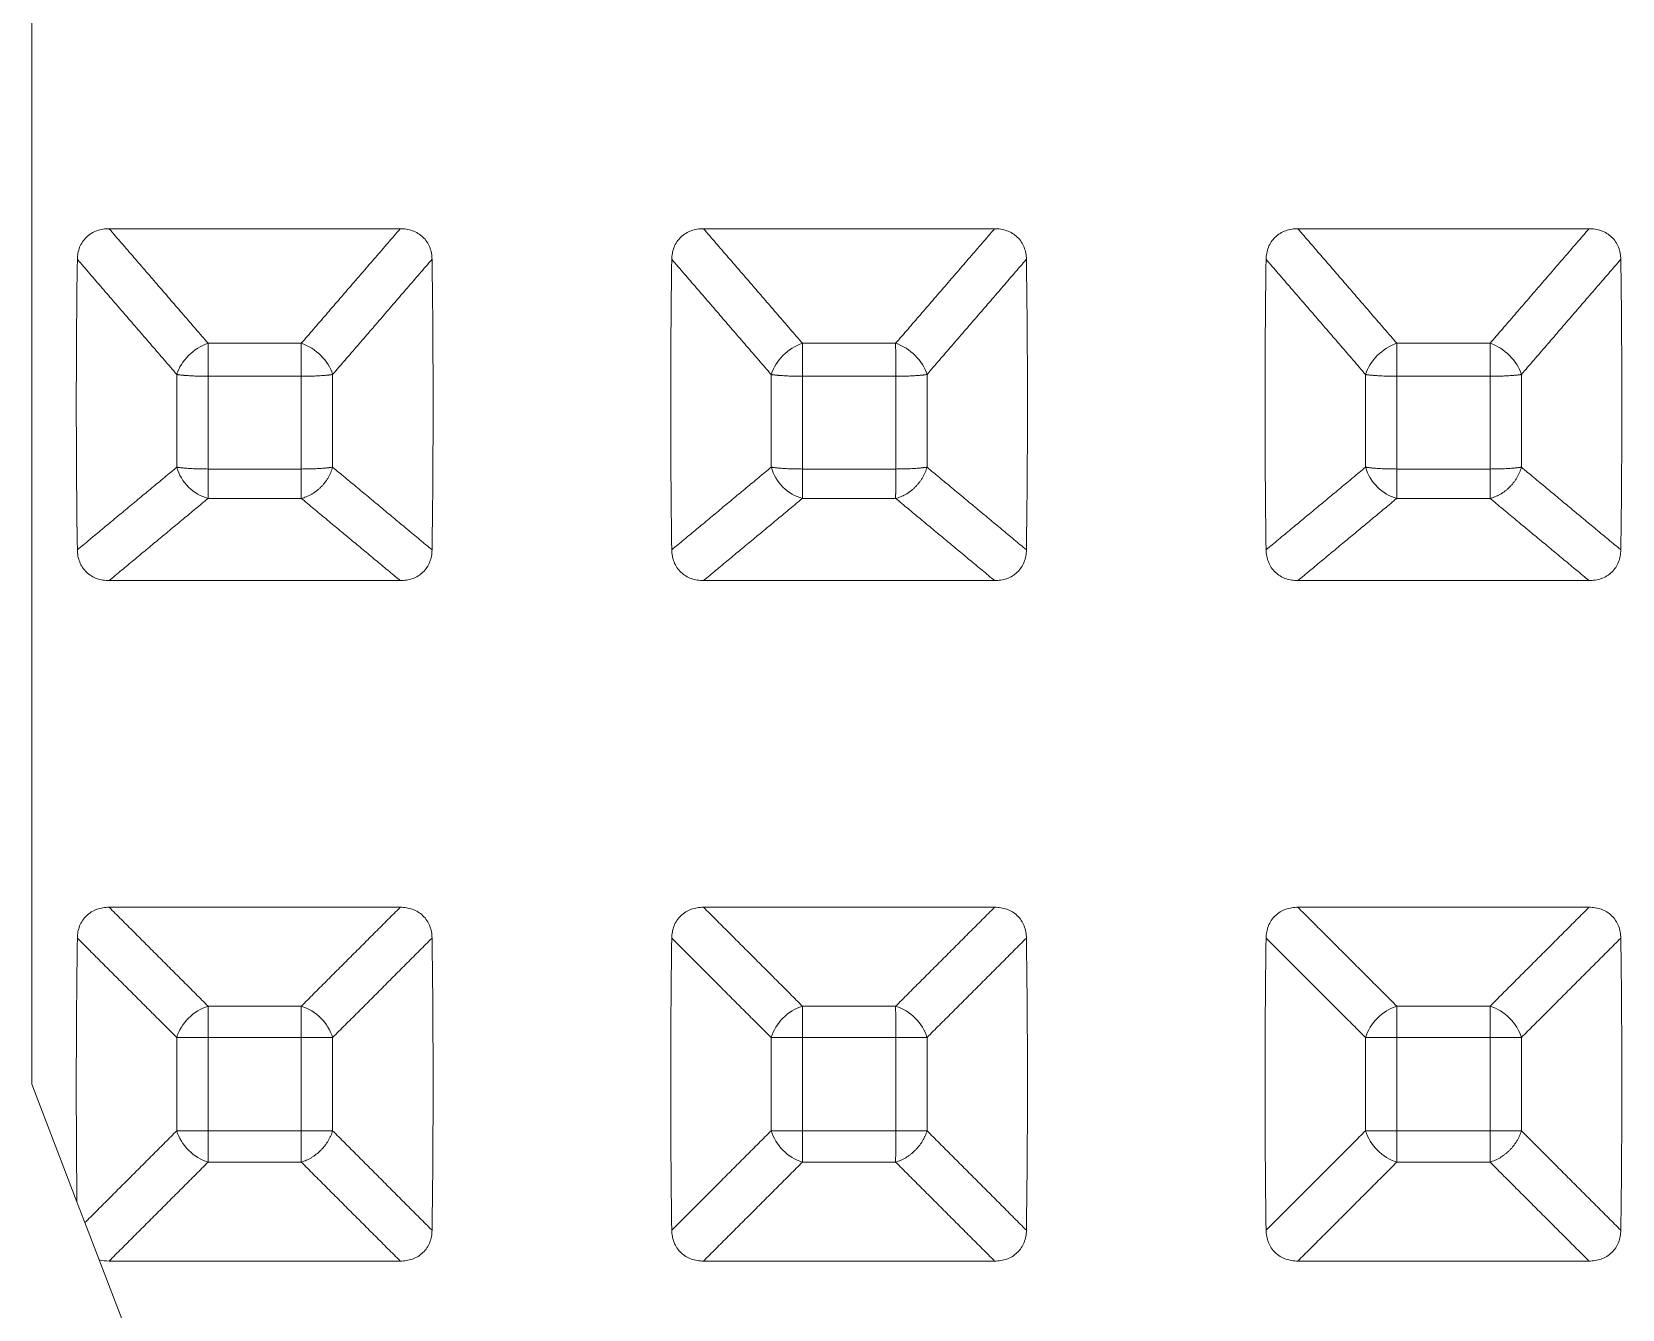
# Model space of a CAD drawing. Extents: x 2752 to 4118, y -1 to 999.
# Drawn here: x 3143.991 to 3148.272, y 524.707 to 528.144 of the extents above; entities that cross this region are included whole.
import ezdxf

# ---------------------------------------------------------------- set-up
doc = ezdxf.new("R2010")
doc.units = 0
doc.header["$LTSCALE"] = 10
doc.header["$MEASUREMENT"] = 0
doc.layers.add('1', color=7, linetype='CONTINUOUS')

msp = doc.modelspace()

# ---------------------------------------------------------------- linework, layer by layer
at = {"layer": '1', "color": 7, "linetype": 'Continuous', "lineweight": 13}
for p, q in [((3144.4655, 527.2172), (3144.7165, 527.2172)), ((3144.4655, 526.9676), (3144.4655, 527.2172)), ((3144.7165, 527.2172), (3144.7165, 526.9676)), ((3146.0655, 527.2172), (3146.3165, 527.2172)), ((3146.0655, 526.9676), (3146.0655, 527.2172)), ((3146.3165, 527.2172), (3146.3165, 526.9676)), ((3147.6655, 527.2172), (3147.9165, 527.2172)), ((3147.6655, 526.9676), (3147.6655, 527.2172)), ((3147.9165, 527.2172), (3147.9165, 526.9676)), ((3144.7165, 526.9676), (3144.4655, 526.9676)), ((3146.3165, 526.9676), (3146.0655, 526.9676)), ((3147.9165, 526.9676), (3147.6655, 526.9676)), ((3144.4655, 525.1867), (3144.4655, 525.4377)), ((3144.4655, 525.4377), (3144.7165, 525.4377)), ((3144.7165, 525.4377), (3144.7165, 525.1867)), ((3146.0655, 525.1867), (3146.0655, 525.4377)), ((3146.0655, 525.4377), (3146.3165, 525.4377)), ((3146.3165, 525.4377), (3146.3165, 525.1867)), ((3147.6655, 525.1867), (3147.6655, 525.4377)), ((3147.6655, 525.4377), (3147.9165, 525.4377)), ((3147.9165, 525.4377), (3147.9165, 525.1867)), ((3144.7165, 525.1867), (3144.4655, 525.1867)), ((3146.3165, 525.1867), (3146.0655, 525.1867)), ((3147.9165, 525.1867), (3147.6655, 525.1867))]:
    msp.add_line(p, q, dxfattribs=at)
at = {"layer": '1', "color": 7, "linetype": 'Continuous', "lineweight": 18}
for p, q in [((3143.991, 525.3122), (3144.1126, 524.9955)), ((3144.1341, 524.9395), (3144.1725, 524.8394)), ((3144.1725, 524.8394), (3144.5112, 523.9571))]:
    msp.add_line(p, q, dxfattribs=at)
for centre, major_axis, ratio, start_param, end_param in [((3144.4655, 527.2276), (-0.0757, -0.0654), 0.688039, 4.175529, 5.453311), ((3144.7165, 527.2276), (-0.0757, 0.0654), 0.688039, 3.971467, 5.249249), ((3146.0655, 527.2276), (-0.0757, -0.0654), 0.688039, 4.175529, 5.453311), ((3146.3165, 527.2276), (-0.0757, 0.0654), 0.688039, 3.971467, 5.249249), ((3147.6655, 527.2276), (-0.0757, -0.0654), 0.688039, 4.175529, 5.453311), ((3147.9165, 527.2276), (-0.0757, 0.0654), 0.688039, 3.971467, 5.249249), ((3144.4655, 526.978), (0.0639, -0.0769), 0.787194, 4.193638, 5.47142), ((3146.0655, 526.978), (0.0639, -0.0769), 0.787194, 4.193638, 5.47142), ((3147.6655, 526.978), (0.0639, -0.0769), 0.787194, 4.193638, 5.47142), ((3155.3018, 525.3122), (0, 17.5), 0.639487, 1.54833, 1.588891), ((3144.4655, 525.4376), (-0.0707, -0.0707), 0.74168, 4.073498, 5.35128), ((3144.7165, 525.4376), (-0.0707, 0.0707), 0.74168, 4.073498, 5.35128), ((3146.0655, 525.4376), (-0.0707, -0.0707), 0.74168, 4.073498, 5.35128), ((3146.3165, 525.4376), (-0.0707, 0.0707), 0.74168, 4.073498, 5.35128), ((3147.6655, 525.4376), (-0.0707, -0.0707), 0.74168, 4.073498, 5.35128), ((3147.9165, 525.4376), (-0.0707, 0.0707), 0.74168, 4.073498, 5.35128), ((3144.4655, 525.1867), (0.0707, -0.0707), 0.74168, 4.073498, 5.35128), ((3146.0655, 525.1867), (0.0707, -0.0707), 0.74168, 4.073498, 5.35128), ((3147.6655, 525.1867), (0.0707, -0.0707), 0.74168, 4.073498, 5.35128)]:
    msp.add_ellipse(centre, major_axis=major_axis, ratio=ratio, start_param=start_param, end_param=end_param, dxfattribs=at)
for points, degree in [([(3143.991, 542.8122), (3143.991, 525.3122)], 1), ([(3144.9828, 527.6142), (3144.1992, 527.6142)], 1), ([(3146.5828, 527.6142), (3145.7992, 527.6142)], 1), ([(3148.1828, 527.6142), (3147.3992, 527.6142)], 1), ([(3144.1136, 527.5319), (3144.1099, 527.2719), (3144.1099, 527.0112), (3144.1136, 526.75)], 3), ([(3145.0684, 526.75), (3145.0722, 527.0112), (3145.0722, 527.2719), (3145.0684, 527.5319)], 3), ([(3145.7136, 527.5319), (3145.7099, 527.2719), (3145.7099, 527.0112), (3145.7136, 526.75)], 3), ([(3146.6684, 526.75), (3146.6722, 527.0112), (3146.6722, 527.2719), (3146.6684, 527.5319)], 3), ([(3147.3136, 527.5319), (3147.3099, 527.2719), (3147.3099, 527.0112), (3147.3136, 526.75)], 3), ([(3148.2684, 526.75), (3148.2722, 527.0112), (3148.2722, 527.2719), (3148.2684, 527.5319)], 3), ([(3144.8008, 526.9725), (3145.0684, 526.75)], 1), ([(3146.4008, 526.9725), (3146.6684, 526.75)], 1), ([(3148.0008, 526.9725), (3148.2684, 526.75)], 1), ([(3144.7164, 526.8886), (3144.9828, 526.6673)], 1), ([(3146.3164, 526.8886), (3146.5828, 526.6673)], 1), ([(3147.9164, 526.8886), (3148.1828, 526.6673)], 1), ([(3144.1992, 526.6673), (3144.9828, 526.6673)], 1), ([(3145.7992, 526.6673), (3146.5828, 526.6673)], 1), ([(3147.3992, 526.6673), (3148.1828, 526.6673)], 1), ([(3144.9828, 525.7882), (3144.1992, 525.7882)], 1), ([(3146.5828, 525.7882), (3145.7992, 525.7882)], 1), ([(3148.1828, 525.7882), (3147.3992, 525.7882)], 1), ([(3144.8008, 525.1867), (3145.0684, 524.919)], 1), ([(3146.4008, 525.1867), (3146.6684, 524.919)], 1), ([(3148.0008, 525.1867), (3148.2684, 524.919)], 1), ([(3144.7164, 525.1024), (3144.9828, 524.8361)], 1), ([(3146.3164, 525.1024), (3146.5828, 524.8361)], 1), ([(3147.9164, 525.1024), (3148.1828, 524.8361)], 1), ([(3144.1341, 524.9395), (3144.1269, 524.9582), (3144.1197, 524.9768), (3144.1126, 524.9955)], 3), ([(3144.1992, 524.8361), (3144.1902, 524.8361), (3144.1813, 524.8372), (3144.1725, 524.8396)], 3), ([(3144.1992, 524.8361), (3144.9828, 524.8361)], 1), ([(3145.7992, 524.8361), (3146.5828, 524.8361)], 1), ([(3147.3992, 524.8361), (3148.1828, 524.8361)], 1)]:
    msp.add_open_spline(points, degree=degree, dxfattribs=at)
for points, knots in [([(3144.1136, 527.5319), (3144.1137, 527.5375), (3144.1142, 527.543), (3144.1163, 527.5538), (3144.1178, 527.5591), (3144.1218, 527.5694), (3144.1244, 527.5743), (3144.1305, 527.5834), (3144.1341, 527.5878), (3144.1421, 527.5954), (3144.1465, 527.5987), (3144.156, 527.6045), (3144.1611, 527.6069), (3144.1716, 527.6106), (3144.177, 527.612), (3144.188, 527.6138), (3144.1936, 527.6142), (3144.1992, 527.6142)], [0, 0, 0, 0, 0.125, 0.125, 0.25, 0.25, 0.375, 0.375, 0.5, 0.5, 0.625, 0.625, 0.75, 0.75, 0.875, 0.875, 1, 1, 1, 1]), ([(3144.9828, 527.6142), (3144.9884, 527.6142), (3144.994, 527.6138), (3145.0049, 527.612), (3145.0103, 527.6107), (3145.0209, 527.6069), (3145.0259, 527.6046), (3145.0353, 527.5989), (3145.0398, 527.5955), (3145.0478, 527.5879), (3145.0514, 527.5837), (3145.0575, 527.5745), (3145.0601, 527.5695), (3145.0642, 527.5593), (3145.0657, 527.5539), (3145.0678, 527.543), (3145.0683, 527.5375), (3145.0684, 527.5319)], [0, 0, 0, 0, 0.125, 0.125, 0.25, 0.25, 0.375, 0.375, 0.5, 0.5, 0.625, 0.625, 0.75, 0.75, 0.875, 0.875, 1, 1, 1, 1]), ([(3145.7136, 527.5319), (3145.7137, 527.5375), (3145.7142, 527.543), (3145.7163, 527.5538), (3145.7178, 527.5591), (3145.7218, 527.5694), (3145.7244, 527.5743), (3145.7305, 527.5834), (3145.7341, 527.5878), (3145.7421, 527.5954), (3145.7465, 527.5987), (3145.756, 527.6045), (3145.7611, 527.6069), (3145.7716, 527.6106), (3145.777, 527.612), (3145.788, 527.6138), (3145.7936, 527.6142), (3145.7992, 527.6142)], [0, 0, 0, 0, 0.125, 0.125, 0.25, 0.25, 0.375, 0.375, 0.5, 0.5, 0.625, 0.625, 0.75, 0.75, 0.875, 0.875, 1, 1, 1, 1]), ([(3146.5828, 527.6142), (3146.5884, 527.6142), (3146.594, 527.6138), (3146.6049, 527.612), (3146.6103, 527.6107), (3146.6209, 527.6069), (3146.6259, 527.6046), (3146.6353, 527.5989), (3146.6398, 527.5955), (3146.6478, 527.5879), (3146.6514, 527.5837), (3146.6575, 527.5745), (3146.6601, 527.5695), (3146.6642, 527.5593), (3146.6657, 527.5539), (3146.6678, 527.543), (3146.6683, 527.5375), (3146.6684, 527.5319)], [0, 0, 0, 0, 0.125, 0.125, 0.25, 0.25, 0.375, 0.375, 0.5, 0.5, 0.625, 0.625, 0.75, 0.75, 0.875, 0.875, 1, 1, 1, 1]), ([(3147.3136, 527.5319), (3147.3137, 527.5375), (3147.3142, 527.543), (3147.3163, 527.5538), (3147.3178, 527.5591), (3147.3218, 527.5694), (3147.3244, 527.5743), (3147.3305, 527.5834), (3147.3341, 527.5878), (3147.3421, 527.5954), (3147.3465, 527.5987), (3147.356, 527.6045), (3147.3611, 527.6069), (3147.3716, 527.6106), (3147.377, 527.612), (3147.388, 527.6138), (3147.3936, 527.6142), (3147.3992, 527.6142)], [0, 0, 0, 0, 0.125, 0.125, 0.25, 0.25, 0.375, 0.375, 0.5, 0.5, 0.625, 0.625, 0.75, 0.75, 0.875, 0.875, 1, 1, 1, 1]), ([(3148.1828, 527.6142), (3148.1884, 527.6142), (3148.194, 527.6138), (3148.2049, 527.612), (3148.2103, 527.6107), (3148.2209, 527.6069), (3148.2259, 527.6046), (3148.2353, 527.5989), (3148.2398, 527.5955), (3148.2478, 527.5879), (3148.2514, 527.5837), (3148.2575, 527.5745), (3148.2601, 527.5695), (3148.2642, 527.5593), (3148.2657, 527.5539), (3148.2678, 527.543), (3148.2683, 527.5375), (3148.2684, 527.5319)], [0, 0, 0, 0, 0.125, 0.125, 0.25, 0.25, 0.375, 0.375, 0.5, 0.5, 0.625, 0.625, 0.75, 0.75, 0.875, 0.875, 1, 1, 1, 1]), ([(3144.1992, 526.6673), (3144.1936, 526.6673), (3144.1881, 526.6677), (3144.1771, 526.6695), (3144.1717, 526.6708), (3144.1612, 526.6746), (3144.1562, 526.6769), (3144.1467, 526.6826), (3144.1422, 526.686), (3144.1342, 526.6937), (3144.1307, 526.6979), (3144.1245, 526.7072), (3144.1219, 526.7122), (3144.1178, 526.7225), (3144.1163, 526.7279), (3144.1142, 526.7388), (3144.1137, 526.7444), (3144.1136, 526.75)], [0, 0, 0, 0, 0.125, 0.125, 0.25, 0.25, 0.375, 0.375, 0.5, 0.5, 0.625, 0.625, 0.75, 0.75, 0.875, 0.875, 1, 1, 1, 1]), ([(3145.0684, 526.75), (3145.0683, 526.7444), (3145.0678, 526.7389), (3145.0658, 526.728), (3145.0643, 526.7226), (3145.0602, 526.7123), (3145.0577, 526.7074), (3145.0516, 526.6982), (3145.0479, 526.6938), (3145.0399, 526.6862), (3145.0355, 526.6828), (3145.026, 526.677), (3145.0209, 526.6746), (3145.0105, 526.6709), (3145.005, 526.6695), (3144.994, 526.6677), (3144.9884, 526.6673), (3144.9828, 526.6673)], [0, 0, 0, 0, 0.125, 0.125, 0.25, 0.25, 0.375, 0.375, 0.5, 0.5, 0.625, 0.625, 0.75, 0.75, 0.875, 0.875, 1, 1, 1, 1]), ([(3145.7992, 526.6673), (3145.7936, 526.6673), (3145.7881, 526.6677), (3145.7771, 526.6695), (3145.7717, 526.6708), (3145.7612, 526.6746), (3145.7562, 526.6769), (3145.7467, 526.6826), (3145.7422, 526.686), (3145.7342, 526.6937), (3145.7307, 526.6979), (3145.7245, 526.7072), (3145.7219, 526.7122), (3145.7178, 526.7225), (3145.7163, 526.7279), (3145.7142, 526.7388), (3145.7137, 526.7444), (3145.7136, 526.75)], [0, 0, 0, 0, 0.125, 0.125, 0.25, 0.25, 0.375, 0.375, 0.5, 0.5, 0.625, 0.625, 0.75, 0.75, 0.875, 0.875, 1, 1, 1, 1]), ([(3146.6684, 526.75), (3146.6683, 526.7444), (3146.6678, 526.7389), (3146.6658, 526.728), (3146.6643, 526.7226), (3146.6602, 526.7123), (3146.6577, 526.7074), (3146.6516, 526.6982), (3146.6479, 526.6938), (3146.6399, 526.6862), (3146.6355, 526.6828), (3146.626, 526.677), (3146.6209, 526.6746), (3146.6105, 526.6709), (3146.605, 526.6695), (3146.594, 526.6677), (3146.5884, 526.6673), (3146.5828, 526.6673)], [0, 0, 0, 0, 0.125, 0.125, 0.25, 0.25, 0.375, 0.375, 0.5, 0.5, 0.625, 0.625, 0.75, 0.75, 0.875, 0.875, 1, 1, 1, 1]), ([(3147.3992, 526.6673), (3147.3936, 526.6673), (3147.3881, 526.6677), (3147.3771, 526.6695), (3147.3717, 526.6708), (3147.3612, 526.6746), (3147.3562, 526.6769), (3147.3467, 526.6826), (3147.3422, 526.686), (3147.3342, 526.6937), (3147.3307, 526.6979), (3147.3245, 526.7072), (3147.3219, 526.7122), (3147.3178, 526.7225), (3147.3163, 526.7279), (3147.3142, 526.7388), (3147.3137, 526.7444), (3147.3136, 526.75)], [0, 0, 0, 0, 0.125, 0.125, 0.25, 0.25, 0.375, 0.375, 0.5, 0.5, 0.625, 0.625, 0.75, 0.75, 0.875, 0.875, 1, 1, 1, 1]), ([(3148.2684, 526.75), (3148.2683, 526.7444), (3148.2678, 526.7389), (3148.2658, 526.728), (3148.2643, 526.7226), (3148.2602, 526.7123), (3148.2577, 526.7074), (3148.2516, 526.6982), (3148.2479, 526.6938), (3148.2399, 526.6862), (3148.2355, 526.6828), (3148.226, 526.677), (3148.2209, 526.6746), (3148.2105, 526.6709), (3148.205, 526.6695), (3148.194, 526.6677), (3148.1884, 526.6673), (3148.1828, 526.6673)], [0, 0, 0, 0, 0.125, 0.125, 0.25, 0.25, 0.375, 0.375, 0.5, 0.5, 0.625, 0.625, 0.75, 0.75, 0.875, 0.875, 1, 1, 1, 1]), ([(3144.1136, 525.7053), (3144.1137, 525.7109), (3144.1142, 525.7164), (3144.1163, 525.7273), (3144.1178, 525.7327), (3144.1218, 525.7431), (3144.1244, 525.748), (3144.1305, 525.7572), (3144.1341, 525.7616), (3144.1421, 525.7693), (3144.1465, 525.7727), (3144.156, 525.7785), (3144.1611, 525.7809), (3144.1716, 525.7846), (3144.177, 525.786), (3144.188, 525.7878), (3144.1936, 525.7882), (3144.1992, 525.7882)], [0, 0, 0, 0, 0.125, 0.125, 0.25, 0.25, 0.375, 0.375, 0.5, 0.5, 0.625, 0.625, 0.75, 0.75, 0.875, 0.875, 1, 1, 1, 1]), ([(3144.9828, 525.7882), (3144.9884, 525.7882), (3144.994, 525.7878), (3145.0049, 525.786), (3145.0103, 525.7847), (3145.0209, 525.7809), (3145.0259, 525.7786), (3145.0353, 525.7728), (3145.0398, 525.7694), (3145.0478, 525.7617), (3145.0514, 525.7575), (3145.0575, 525.7482), (3145.0601, 525.7432), (3145.0642, 525.7329), (3145.0657, 525.7275), (3145.0678, 525.7165), (3145.0683, 525.7109), (3145.0684, 525.7053)], [0, 0, 0, 0, 0.125, 0.125, 0.25, 0.25, 0.375, 0.375, 0.5, 0.5, 0.625, 0.625, 0.75, 0.75, 0.875, 0.875, 1, 1, 1, 1]), ([(3145.7136, 525.7053), (3145.7137, 525.7109), (3145.7142, 525.7164), (3145.7163, 525.7273), (3145.7178, 525.7327), (3145.7218, 525.7431), (3145.7244, 525.748), (3145.7305, 525.7572), (3145.7341, 525.7616), (3145.7421, 525.7693), (3145.7465, 525.7727), (3145.756, 525.7785), (3145.7611, 525.7809), (3145.7716, 525.7846), (3145.777, 525.786), (3145.788, 525.7878), (3145.7936, 525.7882), (3145.7992, 525.7882)], [0, 0, 0, 0, 0.125, 0.125, 0.25, 0.25, 0.375, 0.375, 0.5, 0.5, 0.625, 0.625, 0.75, 0.75, 0.875, 0.875, 1, 1, 1, 1]), ([(3146.5828, 525.7882), (3146.5884, 525.7882), (3146.594, 525.7878), (3146.6049, 525.786), (3146.6103, 525.7847), (3146.6209, 525.7809), (3146.6259, 525.7786), (3146.6353, 525.7728), (3146.6398, 525.7694), (3146.6478, 525.7617), (3146.6514, 525.7575), (3146.6575, 525.7482), (3146.6601, 525.7432), (3146.6642, 525.7329), (3146.6657, 525.7275), (3146.6678, 525.7165), (3146.6683, 525.7109), (3146.6684, 525.7053)], [0, 0, 0, 0, 0.125, 0.125, 0.25, 0.25, 0.375, 0.375, 0.5, 0.5, 0.625, 0.625, 0.75, 0.75, 0.875, 0.875, 1, 1, 1, 1]), ([(3147.3136, 525.7053), (3147.3137, 525.7109), (3147.3142, 525.7164), (3147.3163, 525.7273), (3147.3178, 525.7327), (3147.3218, 525.7431), (3147.3244, 525.748), (3147.3305, 525.7572), (3147.3341, 525.7616), (3147.3421, 525.7693), (3147.3465, 525.7727), (3147.356, 525.7785), (3147.3611, 525.7809), (3147.3716, 525.7846), (3147.377, 525.786), (3147.388, 525.7878), (3147.3936, 525.7882), (3147.3992, 525.7882)], [0, 0, 0, 0, 0.125, 0.125, 0.25, 0.25, 0.375, 0.375, 0.5, 0.5, 0.625, 0.625, 0.75, 0.75, 0.875, 0.875, 1, 1, 1, 1]), ([(3148.1828, 525.7882), (3148.1884, 525.7882), (3148.194, 525.7878), (3148.2049, 525.786), (3148.2103, 525.7847), (3148.2209, 525.7809), (3148.2259, 525.7786), (3148.2353, 525.7728), (3148.2398, 525.7694), (3148.2478, 525.7617), (3148.2514, 525.7575), (3148.2575, 525.7482), (3148.2601, 525.7432), (3148.2642, 525.7329), (3148.2657, 525.7275), (3148.2678, 525.7165), (3148.2683, 525.7109), (3148.2684, 525.7053)], [0, 0, 0, 0, 0.125, 0.125, 0.25, 0.25, 0.375, 0.375, 0.5, 0.5, 0.625, 0.625, 0.75, 0.75, 0.875, 0.875, 1, 1, 1, 1]), ([(3145.0684, 524.919), (3145.0703, 525.05), (3145.0712, 525.1811), (3145.0712, 525.4432), (3145.0703, 525.5743), (3145.0684, 525.7053)], [0, 0, 0, 0, 0.5, 0.5, 1, 1, 1, 1]), ([(3145.7136, 525.7053), (3145.7117, 525.5743), (3145.7108, 525.4432), (3145.7108, 525.1811), (3145.7117, 525.05), (3145.7136, 524.919)], [0, 0, 0, 0, 0.5, 0.5, 1, 1, 1, 1]), ([(3146.6684, 524.919), (3146.6703, 525.05), (3146.6712, 525.1811), (3146.6712, 525.4432), (3146.6703, 525.5743), (3146.6684, 525.7053)], [0, 0, 0, 0, 0.5, 0.5, 1, 1, 1, 1]), ([(3147.3136, 525.7053), (3147.3117, 525.5743), (3147.3108, 525.4432), (3147.3108, 525.1811), (3147.3117, 525.05), (3147.3136, 524.919)], [0, 0, 0, 0, 0.5, 0.5, 1, 1, 1, 1]), ([(3148.2684, 524.919), (3148.2703, 525.05), (3148.2712, 525.1811), (3148.2712, 525.4432), (3148.2703, 525.5743), (3148.2684, 525.7053)], [0, 0, 0, 0, 0.5, 0.5, 1, 1, 1, 1]), ([(3145.0684, 524.919), (3145.0683, 524.9134), (3145.0678, 524.9079), (3145.0658, 524.897), (3145.0643, 524.8916), (3145.0602, 524.8812), (3145.0577, 524.8763), (3145.0516, 524.8671), (3145.0479, 524.8627), (3145.0399, 524.855), (3145.0355, 524.8517), (3145.026, 524.8458), (3145.0209, 524.8434), (3145.0105, 524.8397), (3145.005, 524.8383), (3144.994, 524.8365), (3144.9884, 524.8361), (3144.9828, 524.8361)], [0, 0, 0, 0, 0.125, 0.125, 0.25, 0.25, 0.375, 0.375, 0.5, 0.5, 0.625, 0.625, 0.75, 0.75, 0.875, 0.875, 1, 1, 1, 1]), ([(3145.7992, 524.8361), (3145.7936, 524.8361), (3145.7881, 524.8365), (3145.7771, 524.8383), (3145.7717, 524.8396), (3145.7612, 524.8434), (3145.7562, 524.8458), (3145.7467, 524.8515), (3145.7422, 524.8549), (3145.7342, 524.8626), (3145.7307, 524.8669), (3145.7245, 524.8761), (3145.7219, 524.8811), (3145.7178, 524.8915), (3145.7163, 524.8968), (3145.7142, 524.9079), (3145.7137, 524.9134), (3145.7136, 524.919)], [0, 0, 0, 0, 0.125, 0.125, 0.25, 0.25, 0.375, 0.375, 0.5, 0.5, 0.625, 0.625, 0.75, 0.75, 0.875, 0.875, 1, 1, 1, 1]), ([(3146.6684, 524.919), (3146.6683, 524.9134), (3146.6678, 524.9079), (3146.6658, 524.897), (3146.6643, 524.8916), (3146.6602, 524.8812), (3146.6577, 524.8763), (3146.6516, 524.8671), (3146.6479, 524.8627), (3146.6399, 524.855), (3146.6355, 524.8517), (3146.626, 524.8458), (3146.6209, 524.8434), (3146.6105, 524.8397), (3146.605, 524.8383), (3146.594, 524.8365), (3146.5884, 524.8361), (3146.5828, 524.8361)], [0, 0, 0, 0, 0.125, 0.125, 0.25, 0.25, 0.375, 0.375, 0.5, 0.5, 0.625, 0.625, 0.75, 0.75, 0.875, 0.875, 1, 1, 1, 1]), ([(3147.3992, 524.8361), (3147.3936, 524.8361), (3147.3881, 524.8365), (3147.3771, 524.8383), (3147.3717, 524.8396), (3147.3612, 524.8434), (3147.3562, 524.8458), (3147.3467, 524.8515), (3147.3422, 524.8549), (3147.3342, 524.8626), (3147.3307, 524.8669), (3147.3245, 524.8761), (3147.3219, 524.8811), (3147.3178, 524.8915), (3147.3163, 524.8968), (3147.3142, 524.9079), (3147.3137, 524.9134), (3147.3136, 524.919)], [0, 0, 0, 0, 0.125, 0.125, 0.25, 0.25, 0.375, 0.375, 0.5, 0.5, 0.625, 0.625, 0.75, 0.75, 0.875, 0.875, 1, 1, 1, 1]), ([(3148.2684, 524.919), (3148.2683, 524.9134), (3148.2678, 524.9079), (3148.2658, 524.897), (3148.2643, 524.8916), (3148.2602, 524.8812), (3148.2577, 524.8763), (3148.2516, 524.8671), (3148.2479, 524.8627), (3148.2399, 524.855), (3148.2355, 524.8517), (3148.226, 524.8458), (3148.2209, 524.8434), (3148.2105, 524.8397), (3148.205, 524.8383), (3148.194, 524.8365), (3148.1884, 524.8361), (3148.1828, 524.8361)], [0, 0, 0, 0, 0.125, 0.125, 0.25, 0.25, 0.375, 0.375, 0.5, 0.5, 0.625, 0.625, 0.75, 0.75, 0.875, 0.875, 1, 1, 1, 1])]:
    msp.add_open_spline(points, degree=3, knots=knots, dxfattribs=at)
at = {"layer": '1', "color": 7, "linetype": 'Continuous', "lineweight": 13}
for points in [[(3144.4656, 527.3058), (3144.1992, 527.6142)], [(3144.7164, 527.3058), (3144.9828, 527.6142)], [(3146.0656, 527.3058), (3145.7992, 527.6142)], [(3146.3164, 527.3058), (3146.5828, 527.6142)], [(3147.6656, 527.3058), (3147.3992, 527.6142)], [(3147.9164, 527.3058), (3148.1828, 527.6142)], [(3144.3813, 527.2219), (3144.1136, 527.5319)], [(3144.8008, 527.2219), (3145.0684, 527.5319)], [(3145.9813, 527.2219), (3145.7136, 527.5319)], [(3146.4008, 527.2219), (3146.6684, 527.5319)], [(3147.5813, 527.2219), (3147.3136, 527.5319)], [(3148.0008, 527.2219), (3148.2684, 527.5319)], [(3144.4656, 527.3058), (3144.7164, 527.3058)], [(3146.0656, 527.3058), (3146.3164, 527.3058)], [(3147.6656, 527.3058), (3147.9164, 527.3058)], [(3144.3813, 526.9725), (3144.3813, 527.2219)], [(3144.8008, 527.2219), (3144.8008, 526.9725)], [(3145.9813, 526.9725), (3145.9813, 527.2219)], [(3146.4008, 527.2219), (3146.4008, 526.9725)], [(3147.5813, 526.9725), (3147.5813, 527.2219)], [(3148.0008, 527.2219), (3148.0008, 526.9725)], [(3144.3813, 526.9725), (3144.1136, 526.75)], [(3145.9813, 526.9725), (3145.7136, 526.75)], [(3147.5813, 526.9725), (3147.3136, 526.75)], [(3144.4656, 526.8886), (3144.1992, 526.6673)], [(3144.7164, 526.8886), (3144.4656, 526.8886)], [(3146.0656, 526.8886), (3145.7992, 526.6673)], [(3146.3164, 526.8886), (3146.0656, 526.8886)], [(3147.6656, 526.8886), (3147.3992, 526.6673)], [(3147.9164, 526.8886), (3147.6656, 526.8886)], [(3144.4656, 525.5219), (3144.1992, 525.7882)], [(3144.7164, 525.5219), (3144.9828, 525.7882)], [(3146.0656, 525.5219), (3145.7992, 525.7882)], [(3146.3164, 525.5219), (3146.5828, 525.7882)], [(3147.6656, 525.5219), (3147.3992, 525.7882)], [(3147.9164, 525.5219), (3148.1828, 525.7882)], [(3144.3813, 525.4376), (3144.1136, 525.7053)], [(3144.8008, 525.4376), (3145.0684, 525.7053)], [(3145.9813, 525.4376), (3145.7136, 525.7053)], [(3146.4008, 525.4376), (3146.6684, 525.7053)], [(3147.5813, 525.4376), (3147.3136, 525.7053)], [(3148.0008, 525.4376), (3148.2684, 525.7053)], [(3144.4656, 525.5219), (3144.7164, 525.5219)], [(3146.0656, 525.5219), (3146.3164, 525.5219)], [(3147.6656, 525.5219), (3147.9164, 525.5219)], [(3144.3813, 525.1867), (3144.3813, 525.4376)], [(3144.8008, 525.4376), (3144.8008, 525.1867)], [(3145.9813, 525.1867), (3145.9813, 525.4376)], [(3146.4008, 525.4376), (3146.4008, 525.1867)], [(3147.5813, 525.1867), (3147.5813, 525.4376)], [(3148.0008, 525.4376), (3148.0008, 525.1867)], [(3144.3813, 525.1867), (3144.1341, 524.9395)], [(3145.9813, 525.1867), (3145.7136, 524.919)], [(3147.5813, 525.1867), (3147.3136, 524.919)], [(3144.4656, 525.1024), (3144.1992, 524.8361)], [(3144.7164, 525.1024), (3144.4656, 525.1024)], [(3146.0656, 525.1024), (3145.7992, 524.8361)], [(3146.3164, 525.1024), (3146.0656, 525.1024)], [(3147.6656, 525.1024), (3147.3992, 524.8361)], [(3147.9164, 525.1024), (3147.6656, 525.1024)]]:
    msp.add_open_spline(points, degree=1, dxfattribs=at)
at = {"layer": '1', "color": 7, "linetype": 'Continuous', "lineweight": 18}
for points, weights in [([(3144.4655, 527.2172), (3144.4656, 527.2716), (3144.4656, 527.3058)], [1, 0.877139450345, 1]), ([(3144.7164, 527.3058), (3144.7165, 527.2716), (3144.7165, 527.2172)], [1, 0.877139450345, 1]), ([(3146.0655, 527.2172), (3146.0656, 527.2716), (3146.0656, 527.3058)], [1, 0.877139450345, 1]), ([(3146.3164, 527.3058), (3146.3165, 527.2716), (3146.3165, 527.2172)], [1, 0.877139450345, 1]), ([(3147.6655, 527.2172), (3147.6656, 527.2716), (3147.6656, 527.3058)], [1, 0.877139450345, 1]), ([(3147.9164, 527.3058), (3147.9165, 527.2716), (3147.9165, 527.2172)], [1, 0.877139450345, 1]), ([(3144.3813, 527.2219), (3144.4108, 527.2172), (3144.4655, 527.2172)], [1, 0.877139450182, 1]), ([(3144.7165, 527.2172), (3144.7713, 527.2172), (3144.8008, 527.2219)], [1, 0.877139450182, 1]), ([(3145.9813, 527.2219), (3146.0108, 527.2172), (3146.0655, 527.2172)], [1, 0.877139450182, 1]), ([(3146.3165, 527.2172), (3146.3713, 527.2172), (3146.4008, 527.2219)], [1, 0.877139450182, 1]), ([(3147.5813, 527.2219), (3147.6108, 527.2172), (3147.6655, 527.2172)], [1, 0.877139450182, 1]), ([(3147.9165, 527.2172), (3147.9713, 527.2172), (3148.0008, 527.2219)], [1, 0.877139450182, 1]), ([(3144.4655, 526.9676), (3144.4108, 526.9676), (3144.3813, 526.9725)], [1, 0.877139450182, 1]), ([(3144.4656, 526.8886), (3144.4656, 526.9131), (3144.4655, 526.9676)], [1, 0.877139450259, 1]), ([(3144.7164, 526.8886), (3144.7165, 526.9131), (3144.7165, 526.9676)], [1, 0.877139450268, 1]), ([(3144.7165, 526.9676), (3144.7713, 526.9676), (3144.8008, 526.9725)], [1, 0.877139450182, 1]), ([(3146.0655, 526.9676), (3146.0108, 526.9676), (3145.9813, 526.9725)], [1, 0.877139450182, 1]), ([(3146.0656, 526.8886), (3146.0656, 526.9131), (3146.0655, 526.9676)], [1, 0.877139450259, 1]), ([(3146.3164, 526.8886), (3146.3165, 526.9131), (3146.3165, 526.9676)], [1, 0.877139450268, 1]), ([(3146.3165, 526.9676), (3146.3713, 526.9676), (3146.4008, 526.9725)], [1, 0.877139450182, 1]), ([(3147.6655, 526.9676), (3147.6108, 526.9676), (3147.5813, 526.9725)], [1, 0.877139450182, 1]), ([(3147.6656, 526.8886), (3147.6656, 526.9131), (3147.6655, 526.9676)], [1, 0.877139450259, 1]), ([(3147.9164, 526.8886), (3147.9165, 526.9131), (3147.9165, 526.9676)], [1, 0.877139450268, 1]), ([(3147.9165, 526.9676), (3147.9713, 526.9676), (3148.0008, 526.9725)], [1, 0.877139450182, 1]), ([(3144.4655, 525.4377), (3144.4656, 525.4924), (3144.4656, 525.5219)], [1, 0.877139450345, 1]), ([(3144.7164, 525.5219), (3144.7165, 525.4924), (3144.7165, 525.4377)], [1, 0.877139450345, 1]), ([(3146.0655, 525.4377), (3146.0656, 525.4924), (3146.0656, 525.5219)], [1, 0.877139450345, 1]), ([(3146.3164, 525.5219), (3146.3165, 525.4924), (3146.3165, 525.4377)], [1, 0.877139450345, 1]), ([(3147.6655, 525.4377), (3147.6656, 525.4924), (3147.6656, 525.5219)], [1, 0.877139450345, 1]), ([(3147.9164, 525.5219), (3147.9165, 525.4924), (3147.9165, 525.4377)], [1, 0.877139450345, 1]), ([(3144.3813, 525.4376), (3144.4108, 525.4376), (3144.4655, 525.4377)], [1, 0.877139450182, 1]), ([(3144.7165, 525.4377), (3144.7713, 525.4376), (3144.8008, 525.4376)], [1, 0.877139450182, 1]), ([(3145.9813, 525.4376), (3146.0108, 525.4376), (3146.0655, 525.4377)], [1, 0.877139450182, 1]), ([(3146.3165, 525.4377), (3146.3713, 525.4376), (3146.4008, 525.4376)], [1, 0.877139450182, 1]), ([(3147.5813, 525.4376), (3147.6108, 525.4376), (3147.6655, 525.4377)], [1, 0.877139450182, 1]), ([(3147.9165, 525.4377), (3147.9713, 525.4376), (3148.0008, 525.4376)], [1, 0.877139450182, 1]), ([(3144.4655, 525.1867), (3144.4108, 525.1867), (3144.3813, 525.1867)], [1, 0.877139450182, 1]), ([(3144.4656, 525.1024), (3144.4656, 525.1319), (3144.4655, 525.1867)], [1, 0.877139450259, 1]), ([(3144.7164, 525.1024), (3144.7165, 525.1319), (3144.7165, 525.1867)], [1, 0.877139450268, 1]), ([(3144.7165, 525.1867), (3144.7713, 525.1867), (3144.8008, 525.1867)], [1, 0.877139450182, 1]), ([(3146.0655, 525.1867), (3146.0108, 525.1867), (3145.9813, 525.1867)], [1, 0.877139450182, 1]), ([(3146.0656, 525.1024), (3146.0656, 525.1319), (3146.0655, 525.1867)], [1, 0.877139450259, 1]), ([(3146.3164, 525.1024), (3146.3165, 525.1319), (3146.3165, 525.1867)], [1, 0.877139450268, 1]), ([(3146.3165, 525.1867), (3146.3713, 525.1867), (3146.4008, 525.1867)], [1, 0.877139450182, 1]), ([(3147.6655, 525.1867), (3147.6108, 525.1867), (3147.5813, 525.1867)], [1, 0.877139450182, 1]), ([(3147.6656, 525.1024), (3147.6656, 525.1319), (3147.6655, 525.1867)], [1, 0.877139450259, 1]), ([(3147.9164, 525.1024), (3147.9165, 525.1319), (3147.9165, 525.1867)], [1, 0.877139450268, 1]), ([(3147.9165, 525.1867), (3147.9713, 525.1867), (3148.0008, 525.1867)], [1, 0.877139450182, 1])]:
    msp.add_rational_spline(points, weights, degree=2, dxfattribs=at)
for points in [[(3144.8008, 526.9725), (3144.8008, 526.9724), (3144.7818, 526.9044), (3144.7165, 526.8886), (3144.7164, 526.8886)], [(3146.4008, 526.9725), (3146.4008, 526.9724), (3146.3818, 526.9044), (3146.3165, 526.8886), (3146.3164, 526.8886)], [(3148.0008, 526.9725), (3148.0008, 526.9724), (3147.9818, 526.9044), (3147.9165, 526.8886), (3147.9164, 526.8886)], [(3144.8008, 525.1867), (3144.8008, 525.1867), (3144.7818, 525.1214), (3144.7165, 525.1024), (3144.7164, 525.1024)], [(3146.4008, 525.1867), (3146.4008, 525.1867), (3146.3818, 525.1214), (3146.3165, 525.1024), (3146.3164, 525.1024)], [(3148.0008, 525.1867), (3148.0008, 525.1867), (3147.9818, 525.1214), (3147.9165, 525.1024), (3147.9164, 525.1024)]]:
    msp.add_rational_spline(points, [1, 1, 0.80319630874, 1, 1], degree=2, knots=[0, 0, 0, 0.000617, 0.999383, 1, 1, 1], dxfattribs=at)

doc.saveas('drawing.dxf')
